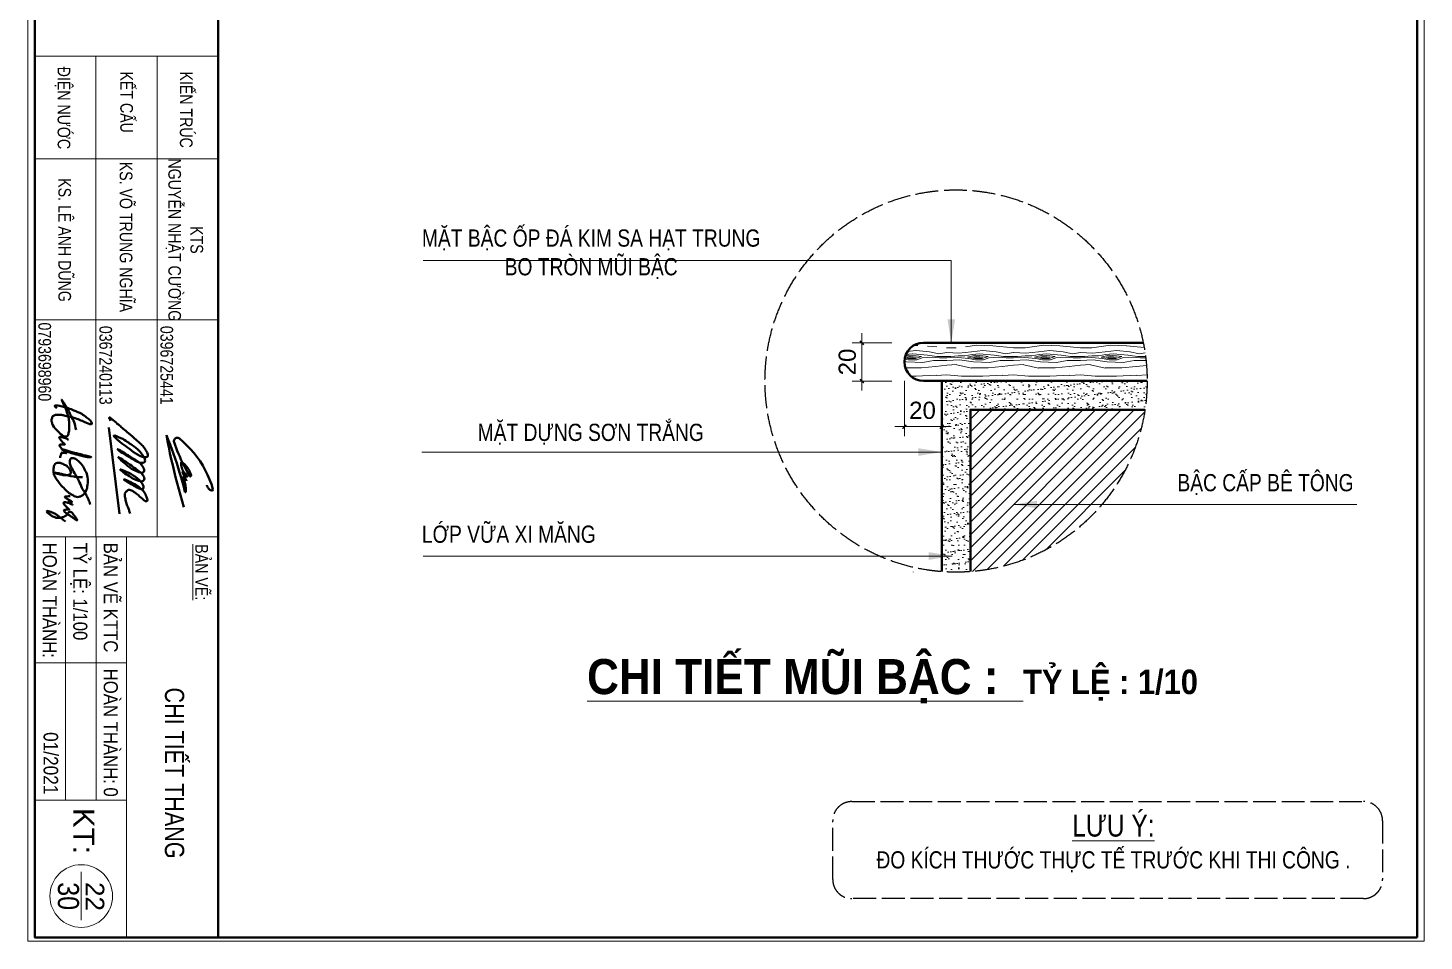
# Model space of a CAD drawing. Header units: inches. Extents: x 921646 to 2157952, y -92667 to 262089.
# Drawn here: x 2027930 to 2042544, y 17648 to 27203 of the extents above; entities that cross this region are included whole.
import ezdxf
from ezdxf.enums import TextEntityAlignment as Align

# ---------------------------------------------------------------- set-up
doc = ezdxf.new("R2010")
doc.units = ezdxf.units.IN
doc.header["$MEASUREMENT"] = 0
doc.linetypes.add('ACAD_ISO02W100', pattern=[15, 12, -3])
doc.layers.get('0').update_dxf_attribs({"lineweight": 9})
doc.layers.get('DEFPOINTS').update_dxf_attribs({"lineweight": 9})
doc.layers.add('02-TEXT', color=7, linetype='Continuous')
for name, color, linetype, lineweight in [('13 TRICH DAN', 134, 'Continuous', 9), ('15 TEXT', 134, 'Continuous', 15), ('16 TRICH CHI TIET', 100, 'ACAD_ISO02W100', 25), ('4 TUONG', 255, 'Continuous', 40), ('8 HATCH VAT LIEU', 251, 'Continuous', 15), ('Cp Net Manh 0.15', 8, 'Continuous', 15), ('Cp Net Thep 0.40', 2, 'Continuous', 40), ('Cp Text 0.15', 3, 'Continuous', 15), ('dim', 252, 'Continuous', 9), ('HATCH', 244, 'Continuous', 0)]:
    doc.layers.add(name, color=color, linetype=linetype, lineweight=lineweight)
doc.styles.add('C', font='VHARIAL.TTF')
doc.styles.add('CHU', font='arial.ttf')
doc.styles.add('IN', font='VHARIAL.TTF')
doc.dimstyles.new('@20', dxfattribs={"dimtxt": 200, "dimasz": 100, "dimexe": 100, "dimexo": 0, "dimgap": 100, "dimtad": 1, "dimdec": 0, "dimlfac": 0.2, "dimzin": 9, "dimdsep": 46, "dimtxsty": 'CHU', "dimblk": 'ARCHTICK', "dimcen": 0.09, "dimdle": 100, "dimclrd": 251, "dimclre": 251, "dimclrt": 7, "dimadec": 0, "dimazin": 0, "dimtfac": 1, "dimtdec": 0, "dimtix": 1, "dimtofl": 0, "dimtmove": 2, "dimatfit": 3, "dimfxl": 500, "dimtolj": 1, "dimtzin": 0, "dimlwd": 13, "dimlwe": 13, "dimarcsym": 0})
doc.dimstyles.new('VJC10', dxfattribs={"dimtxt": 200, "dimasz": 100, "dimexe": 100, "dimexo": 0, "dimgap": 60, "dimtad": 1, "dimdec": 0, "dimlfac": 0.1, "dimzin": 9, "dimdsep": 46, "dimtxsty": 'CHU', "dimblk": 'ARCHTICK', "dimcen": 0.09, "dimdle": 100, "dimclrd": 251, "dimclre": 251, "dimclrt": 3, "dimadec": 0, "dimazin": 0, "dimtfac": 1, "dimtdec": 0, "dimtix": 1, "dimtmove": 2, "dimatfit": 3, "dimfxl": 500, "dimtolj": 1, "dimtzin": 0, "dimlwd": 13, "dimlwe": 13, "dimarcsym": 0})

# ---------------------------------------------------------------- blocks, each defined once
blk = doc.blocks.new('_ArchTick')
at = {"layer": 'dim', "const_width": 0.15}
blk.add_lwpolyline([(0.2, 0.2), (-0.2, -0.2)], dxfattribs=at)
blk = doc.blocks.new('*D136')
at = {"layer": 'DEFPOINTS', "color": 0, "transparency": 16777216}
for p in [(2036659, 23908), (2036974, 23908), (2036974, 23508)]:
    blk.add_point(p, dxfattribs=at)
at = {"layer": 'dim', "color": 251, "lineweight": 13, "transparency": 16777216}
for p, q in [((2036659, 23408), (2036659, 24008)), ((2036974, 23908), (2036559, 23908)), ((2036974, 23508), (2036559, 23508))]:
    blk.add_line(p, q, dxfattribs=at)
at = {"layer": 'dim', "color": 251, "lineweight": 13, "transparency": 16777216, "xscale": 100, "yscale": 100, "zscale": 100}
for p, rotation in [((2036659, 23908), 90), ((2036659, 23508), 270)]:
    blk.add_blockref('_ArchTick', p, dxfattribs=dict(at, rotation=rotation))
at = {"layer": 'dim', "color": 3, "transparency": 16777216, "insert": (2036507, 23708), "char_height": 180, "attachment_point": 5, "rotation": 90, "style": 'CHU'}
blk.add_mtext('\\A1;20', dxfattribs=at)
blk = doc.blocks.new('*D137')
at = {"layer": 'DEFPOINTS', "color": 0, "transparency": 16777216}
for p in [(2037105, 23509), (2037495, 23509), (2037105, 23031)]:
    blk.add_point(p, dxfattribs=at)
at = {"layer": 'dim', "color": 251, "lineweight": 13, "transparency": 16777216}
for p, q in [((2037105, 23509), (2037105, 22931)), ((2037495, 23509), (2037495, 22931)), ((2037595, 23031), (2037005, 23031))]:
    blk.add_line(p, q, dxfattribs=at)
at = {"layer": 'dim', "color": 251, "lineweight": 13, "transparency": 16777216, "xscale": 100, "yscale": 100, "zscale": 100, "rotation": 180}
blk.add_blockref('_ArchTick', (2037105, 23031), dxfattribs=at)
at = {"layer": 'dim', "color": 251, "lineweight": 13, "transparency": 16777216, "xscale": 100, "yscale": 100, "zscale": 100}
blk.add_blockref('_ArchTick', (2037495, 23031), dxfattribs=at)
at = {"layer": 'dim', "color": 3, "transparency": 16777216, "insert": (2037294, 23201), "char_height": 180, "attachment_point": 5, "style": 'CHU'}
blk.add_mtext('\\A1;20', dxfattribs=at)
blk = doc.blocks.new('Khung Ht dep')
for p, q in [((17870, 4392), (17870, 1792)), ((19329, 4392), (19329, 1792)), ((21612, 4392), (21612, 1792)), ((24693, 4392), (24693, 1792)), ((17870, 3525), (24693, 3525)), ((24693, 3092), (30380, 3092)), ((17870, 2658), (24693, 2658))]:
    blk.add_line(p, q)
at = {"ltscale": 100}
blk.add_line((29447, 2449), (30135, 2449), dxfattribs=at)
blk.add_circle((29791, 2449), 445, dxfattribs=at)
at = {"layer": 'Cp Net Thep 0.40', "color": 106}
blk.add_line((3162, 4392), (30380, 4392), dxfattribs=at)
at = {"layer": 'Cp Net Thep 0.40'}
for p, q in [((23620, 4135), (23682, 4174)), ((23682, 4174), (23746, 4209)), ((23746, 4209), (23811, 4242)), ((23811, 4242), (23878, 4271)), ((23878, 4271), (23946, 4297)), ((23946, 4297), (24016, 4319)), ((23959, 4230), (23967, 4233)), ((23967, 4233), (23976, 4236)), ((23976, 4236), (23984, 4240)), ((23984, 4240), (23991, 4245)), ((23991, 4245), (23999, 4250)), ((23999, 4250), (24006, 4255)), ((24006, 4255), (24012, 4262)), ((24012, 4262), (24019, 4268)), ((24016, 4319), (24019, 4320)), ((24019, 4320), (24021, 4320)), ((24019, 4268), (24024, 4275)), ((24021, 4320), (24024, 4319)), ((24024, 4319), (24027, 4318)), ((24024, 4275), (24029, 4283)), ((24027, 4318), (24030, 4317)), ((24029, 4283), (24033, 4291)), ((24030, 4317), (24032, 4315)), ((24032, 4315), (24034, 4313)), ((24033, 4291), (24037, 4299)), ((24034, 4313), (24036, 4310)), ((24036, 4310), (24037, 4308)), ((24037, 4308), (24037, 4305)), ((24037, 4305), (24038, 4302)), ((24038, 4302), (24037, 4299)), ((23395, 3950), (23448, 4000)), ((23448, 4000), (23503, 4048)), ((23503, 4048), (23560, 4093)), ((23560, 4093), (23620, 4135)), ((23733, 3971), (23717, 3960)), ((23750, 3980), (23733, 3971)), ((23767, 3989), (23750, 3980)), ((23753, 3944), (23792, 3965)), ((23785, 3996), (23767, 3989)), ((23803, 4003), (23785, 3996)), ((23792, 3965), (23830, 3987)), ((23822, 4008), (23803, 4003)), ((23822, 4008), (23819, 4007)), ((23825, 4008), (23822, 4008)), ((23827, 4008), (23825, 4008)), ((23830, 4006), (23827, 4008)), ((23832, 4005), (23830, 4006)), ((23830, 3987), (23832, 3989)), ((23834, 4002), (23832, 4005)), ((23832, 3989), (23834, 3991)), ((23835, 4000), (23834, 4002)), ((23834, 3991), (23835, 3994)), ((23836, 3997), (23835, 4000)), ((23835, 3994), (23836, 3997)), ((23288, 3823), (23286, 3813)), ((23286, 3813), (23287, 3803)), ((23287, 3803), (23290, 3793)), ((23292, 3833), (23288, 3823)), ((23290, 3793), (23295, 3785)), ((23297, 3842), (23292, 3833)), ((23295, 3785), (23302, 3777)), ((23297, 3842), (23345, 3897)), ((23302, 3777), (23310, 3771)), ((23310, 3771), (23319, 3767)), ((23319, 3767), (23329, 3765)), ((23339, 3765), (23349, 3767)), ((23345, 3897), (23395, 3950)), ((23349, 3767), (23391, 3781)), ((23391, 3781), (23432, 3797)), ((23432, 3797), (23473, 3813)), ((23473, 3813), (23514, 3830)), ((23580, 3781), (23513, 3758)), ((23514, 3830), (23555, 3847)), ((23555, 3847), (23595, 3865)), ((23647, 3804), (23580, 3781)), ((23595, 3865), (23635, 3884)), ((23634, 3876), (23633, 3874)), ((23633, 3874), (23634, 3872)), ((23635, 3879), (23634, 3877)), ((23634, 3877), (23634, 3876)), ((23634, 3872), (23634, 3871)), ((23634, 3871), (23635, 3869)), ((23635, 3884), (23641, 3887)), ((23641, 3887), (23635, 3879)), ((23635, 3869), (23636, 3868)), ((23636, 3868), (23637, 3867)), ((23637, 3867), (23639, 3866)), ((23639, 3866), (23640, 3866)), ((23640, 3866), (23642, 3866)), ((23641, 3887), (23675, 3903)), ((23646, 3894), (23641, 3887)), ((23642, 3866), (23660, 3867)), ((23642, 3866), (23644, 3866)), ((23659, 3909), (23646, 3894)), ((23714, 3825), (23647, 3804)), ((23672, 3923), (23659, 3909)), ((23660, 3867), (23678, 3869)), ((23686, 3936), (23672, 3923)), ((23675, 3903), (23714, 3923)), ((23678, 3869), (23696, 3872)), ((23678, 3747), (23763, 3768)), ((23701, 3949), (23686, 3936)), ((23696, 3872), (23714, 3877)), ((23717, 3960), (23701, 3949)), ((23714, 3923), (23753, 3944)), ((23714, 3877), (23731, 3882)), ((23782, 3846), (23714, 3825)), ((23731, 3882), (23748, 3889)), ((23748, 3889), (23765, 3896)), ((23763, 3768), (23848, 3789)), ((23765, 3896), (23772, 3900)), ((23769, 3896), (23768, 3895)), ((23768, 3895), (23768, 3893)), ((23768, 3893), (23768, 3892)), ((23768, 3892), (23768, 3891)), ((23768, 3891), (23769, 3890)), ((23772, 3900), (23769, 3896)), ((23769, 3890), (23769, 3889)), ((23769, 3889), (23770, 3888)), ((23770, 3888), (23772, 3887)), ((23772, 3900), (23781, 3905)), ((23773, 3902), (23772, 3900)), ((23772, 3887), (23773, 3887)), ((23778, 3908), (23773, 3902)), ((23773, 3887), (23774, 3887)), ((23774, 3887), (23775, 3887)), ((23775, 3887), (23777, 3887)), ((23777, 3887), (23787, 3891)), ((23783, 3913), (23778, 3908)), ((23781, 3905), (23797, 3914)), ((23849, 3866), (23782, 3846)), ((23787, 3919), (23783, 3913)), ((23793, 3924), (23787, 3919)), ((23787, 3891), (23798, 3895)), ((23798, 3929), (23793, 3924)), ((23797, 3914), (23812, 3924)), ((23803, 3934), (23798, 3929)), ((23798, 3895), (23808, 3899)), ((23809, 3938), (23803, 3934)), ((23808, 3899), (23818, 3904)), ((23815, 3943), (23809, 3938)), ((23812, 3924), (23826, 3936)), ((23821, 3947), (23815, 3943)), ((23818, 3904), (23828, 3908)), ((23827, 3951), (23821, 3947)), ((23826, 3936), (23840, 3948)), ((23834, 3954), (23827, 3951)), ((23828, 3908), (23839, 3913)), ((23835, 3955), (23834, 3954)), ((23836, 3955), (23835, 3955)), ((23837, 3956), (23836, 3955)), ((23838, 3955), (23837, 3956)), ((23838, 3900), (23837, 3899)), ((23837, 3899), (23837, 3898)), ((23837, 3898), (23837, 3897)), ((23837, 3897), (23837, 3897)), ((23837, 3897), (23837, 3896)), ((23837, 3896), (23838, 3895)), ((23839, 3955), (23838, 3955)), ((23843, 3904), (23838, 3900)), ((23838, 3900), (23838, 3900)), ((23838, 3895), (23839, 3894)), ((23838, 3895), (23838, 3895)), ((23840, 3954), (23839, 3955)), ((23839, 3913), (23849, 3918)), ((23839, 3894), (23840, 3894)), ((23841, 3953), (23840, 3954)), ((23840, 3948), (23841, 3949)), ((23840, 3894), (23841, 3894)), ((23841, 3952), (23841, 3953)), ((23841, 3951), (23841, 3952)), ((23841, 3950), (23841, 3951)), ((23841, 3949), (23841, 3950)), ((23841, 3894), (23857, 3900)), ((23841, 3894), (23842, 3894)), ((23847, 3908), (23843, 3904)), ((23852, 3912), (23847, 3908)), ((23848, 3789), (23933, 3811)), ((23849, 3918), (23859, 3923)), ((23917, 3885), (23849, 3866)), ((23857, 3916), (23852, 3912)), ((23862, 3920), (23857, 3916)), ((23857, 3900), (23874, 3906)), ((23859, 3923), (23869, 3928)), ((23867, 3924), (23862, 3920)), ((23872, 3928), (23867, 3924)), ((23869, 3928), (23878, 3934)), ((23877, 3931), (23872, 3928)), ((23874, 3906), (23891, 3911)), ((23882, 3935), (23877, 3931)), ((23878, 3934), (23888, 3939)), ((23887, 3938), (23882, 3935)), ((23892, 3942), (23887, 3938)), ((23888, 3939), (23898, 3945)), ((23891, 3911), (23908, 3916)), ((23898, 3945), (23892, 3942)), ((23908, 3916), (23926, 3920)), ((23985, 3903), (23917, 3885)), ((23926, 3920), (23943, 3924)), ((23933, 3811), (24017, 3834)), ((23943, 3924), (23960, 3927)), ((23960, 3927), (23978, 3930)), ((23978, 3930), (23996, 3932)), ((24054, 3920), (23985, 3903)), ((23996, 3932), (24013, 3934)), ((24013, 3934), (24031, 3935)), ((24017, 3834), (24102, 3857)), ((24031, 3935), (24049, 3936)), ((24049, 3936), (24051, 3936)), ((24051, 3936), (24052, 3935)), ((24052, 3935), (24054, 3935)), ((24054, 3935), (24055, 3933)), ((24055, 3921), (24054, 3920)), ((24055, 3933), (24057, 3932)), ((24056, 3923), (24055, 3921)), ((24057, 3925), (24056, 3923)), ((24057, 3932), (24057, 3930)), ((24057, 3930), (24058, 3928)), ((24058, 3926), (24057, 3925)), ((24058, 3928), (24058, 3926)), ((24102, 3857), (24186, 3882)), ((24186, 3882), (24270, 3907)), ((23315, 3683), (23250, 3657)), ((23250, 3657), (23336, 3673)), ((23381, 3709), (23315, 3683)), ((23329, 3765), (23339, 3765)), ((23336, 3673), (23422, 3690)), ((23447, 3734), (23381, 3709)), ((23422, 3690), (23507, 3708)), ((23513, 3758), (23447, 3734)), ((23507, 3708), (23593, 3727)), ((23593, 3727), (23678, 3747)), ((23140, 2839), (24368, 2993))]:
    blk.add_line(p, q, dxfattribs=at)
at = {"layer": 'Cp Net Thep 0.40', "color": 106, "flags": 128}
blk.add_lwpolyline([(30380, 21415), (30380, 1792), (3162, 1792), (3162, 21415)], close=True, dxfattribs=at)
at = {"layer": 'Cp Net Thep 0.40'}
for points, knots in [([(23048, 2865), (23027, 2855), (22967, 2827), (23089, 2961), (23141, 3026), (23235, 3131), (23301, 3212), (23365, 3283), (23407, 3328), (23451, 3358), (23487, 3381), (23521, 3395), (23561, 3395), (23568, 3339), (23546, 3285), (23502, 3202), (23420, 3102), (23362, 3014), (23226, 2858), (23293, 3025), (23338, 3094), (23401, 3184), (23458, 3266), (23532, 3317), (23579, 3355), (23637, 3358), (23649, 3299), (23615, 3216), (23554, 3120), (23507, 3035), (23410, 2909), (23518, 3089), (23577, 3172), (23623, 3262), (23682, 3316), (23722, 3336), (23757, 3349), (23789, 3323), (23776, 3272), (23749, 3197), (23690, 3105), (23495, 2886), (23657, 3127), (23724, 3218), (23777, 3295), (23829, 3335), (23885, 3357), (23912, 3305), (23897, 3260), (23876, 3200), (23828, 3122), (23678, 2900), (23820, 3214), (23906, 3293), (23963, 3333), (24034, 3335), (23994, 3240), (23959, 3185), (23849, 2992), (23925, 3183), (23976, 3254), (24039, 3333), (24101, 3366), (24142, 3383), (24187, 3393), (24190, 3353), (24150, 3318), (24111, 3267), (24064, 3217), (24041, 3171), (24013, 3123), (24050, 3090), (24084, 3061), (24143, 3072), (24204, 3086), (24264, 3106), (24315, 3128), (24348, 3136), (24364, 3141)], [0, 0, 0, 0, 51.710473, 147.461102, 304.551356, 404.767039, 546.940695, 624.788455, 689.478259, 731.080875, 784.561777, 815.459374, 843.390665, 888.114665, 947.720955, 1025.419846, 1169.483132, 1311.324045, 1427.165376, 1532.24979, 1636.747447, 1723.463988, 1850.957465, 1937.328975, 1988.752564, 2035.817621, 2074.578669, 2138.526707, 2310.868321, 2393.623073, 2474.71882, 2623.349347, 2707.399684, 2840.695322, 2906.201923, 2943.287014, 2977.221315, 3009.00854, 3044.265978, 3119.745514, 3247.13431, 3428.959357, 3621.362754, 3725.903667, 3830.193707, 3882.172824, 3930.050327, 3980.285684, 4014.172464, 4073.273477, 4165.999081, 4325.177942, 4566.136162, 4687.47574, 4728.64301, 4781.585804, 4834.609694, 4950.479045, 5086.399486, 5189.656801, 5331.497266, 5415.50268, 5481.733535, 5534.311929, 5562.397061, 5589.820556, 5622.057586, 5719.025691, 5783.787922, 5823.887591, 5879.16188, 5920.709372, 5954.25218, 6012.052625, 6082.250546, 6148.662441, 6199.929772, 6249.335308, 6249.335308, 6249.335308, 6249.335308]), ([(22867, 2100), (22864, 2097), (22858, 2090), (22847, 2081), (22839, 2075), (22827, 2069), (22829, 2088), (22829, 2106), (22833, 2132), (22838, 2164), (22853, 2205), (22868, 2269), (22905, 2354), (22938, 2448), (22993, 2518), (23032, 2569), (23062, 2593), (23087, 2604), (23098, 2587), (23086, 2543), (23057, 2485), (23023, 2402), (22993, 2317), (22978, 2236), (22962, 2172), (22963, 2126), (22957, 2089), (22970, 2064), (22977, 2039), (23005, 2035), (23033, 2026), (23069, 2031), (23134, 2049), (23191, 2119), (23259, 2174), (23273, 2227), (23264, 2262), (23221, 2268), (23168, 2282), (23096, 2278), (23019, 2274), (22922, 2245), (22868, 2227), (22721, 2158), (22812, 2211), (22876, 2258), (22984, 2308), (23068, 2353), (23137, 2368), (23173, 2375)], [0, 0, 0, 0, 13.195619, 28.067532, 40.387153, 47.476101, 58.9671, 78.072193, 111.927883, 133.823251, 175.228045, 243.170918, 332.158683, 452.221605, 537.075219, 601.082379, 639.224936, 658.085394, 668.241482, 690.301471, 787.641594, 866.303336, 957.879981, 1058.626494, 1113.601905, 1154.367944, 1197.553444, 1218.470011, 1241.195908, 1268.27687, 1293.377523, 1329.913768, 1376.025481, 1492.001749, 1592.984356, 1625.868514, 1653.4531, 1687.775156, 1742.133602, 1823.505494, 1897.55924, 1978.965745, 2101.574383, 2188.932234, 2200.956226, 2378.325866, 2453.964839, 2553.606175, 2663.097111, 2663.097111, 2663.097111, 2663.097111]), ([(23318, 2270), (23312, 2263), (23294, 2241), (23284, 2203), (23279, 2167), (23277, 2149), (23281, 2133), (23296, 2142), (23310, 2150), (23328, 2162), (23346, 2182), (23363, 2193), (23384, 2226), (23383, 2190), (23384, 2173), (23382, 2153), (23387, 2140), (23402, 2140), (23417, 2153), (23444, 2168), (23480, 2238), (23514, 2330), (23543, 2455), (23561, 2511), (23566, 2613), (23546, 2546), (23539, 2496), (23507, 2400), (23493, 2310), (23464, 2230), (23453, 2195), (23450, 2166), (23466, 2198), (23477, 2210), (23486, 2229), (23507, 2244), (23500, 2220), (23499, 2205), (23499, 2187), (23497, 2166), (23524, 2165), (23543, 2149), (23563, 2149), (23573, 2149)], [0, 0, 0, 0, 26.407278, 83.542263, 114.557292, 134.094803, 142.102859, 153.635787, 172.54052, 194.993385, 219.064193, 248.1547, 270.915111, 288.901392, 318.971016, 336.948775, 345.260726, 356.167164, 375.249038, 405.052406, 444.709346, 604.36234, 713.243198, 797.769891, 850.740331, 877.165884, 947.835109, 1033.18455, 1164.79583, 1225.648147, 1282.282785, 1284.827302, 1303.35697, 1333.459371, 1357.161168, 1370.367698, 1383.615977, 1406.029269, 1424.40626, 1439.160992, 1459.190605, 1487.209139, 1516.083468, 1516.083468, 1516.083468, 1516.083468]), ([(23849, 2468), (23848, 2450), (23846, 2407), (23834, 2311), (23813, 2221), (23790, 2129), (23790, 2102), (23779, 2066), (23796, 2089), (23797, 2116), (23811, 2165), (23821, 2217), (23816, 2260), (23808, 2296), (23773, 2305), (23740, 2290), (23708, 2271), (23685, 2239), (23666, 2207), (23647, 2169), (23642, 2131), (23641, 2089), (23672, 2065), (23714, 2055), (23764, 2055), (23824, 2060), (23872, 2101), (23939, 2137), (23995, 2199), (24064, 2256), (24094, 2318), (24131, 2370), (24129, 2425), (24098, 2479), (24041, 2526), (23950, 2540), (23849, 2547), (23756, 2509), (23674, 2467), (23619, 2409), (23577, 2360), (23572, 2282), (23671, 2285), (23744, 2327), (23825, 2373), (23906, 2422), (23990, 2450), (24061, 2499), (24127, 2535), (24185, 2560), (24221, 2571), (24232, 2574)], [0, 0, 0, 0, 56.382115, 126.371781, 290.429567, 345.042978, 388.331159, 402.812357, 412.95854, 446.446507, 498.45499, 556.956879, 605.198074, 631.136176, 658.44799, 699.558755, 736.098491, 770.286992, 814.997954, 849.236833, 896.182136, 930.171878, 966.094488, 1003.277065, 1060.292638, 1114.454223, 1179.656623, 1242.127489, 1341.032841, 1427.878598, 1508.614689, 1546.863637, 1614.569899, 1659.230534, 1732.047856, 1825.694893, 1931.818664, 2030.794185, 2122.24595, 2205.45075, 2267.989042, 2319.690373, 2390.946317, 2490.466257, 2591.541033, 2666.186819, 2775.547166, 2850.773912, 2924.987818, 3002.149058, 3037.826421, 3037.826421, 3037.826421, 3037.826421]), ([(24118, 2293), (24118, 2278), (24118, 2256), (24119, 2204), (24154, 2243), (24167, 2275), (24181, 2302), (24213, 2330), (24174, 2280), (24204, 2261), (24217, 2289), (24227, 2301), (24241, 2332), (24225, 2311), (24221, 2295), (24210, 2270), (24206, 2241), (24200, 2218), (24208, 2192), (24233, 2209), (24261, 2227), (24281, 2251), (24310, 2289), (24304, 2248), (24309, 2230), (24308, 2204), (24330, 2202), (24346, 2219), (24364, 2244), (24386, 2279), (24409, 2317), (24435, 2351), (24452, 2369), (24463, 2400), (24426, 2377), (24404, 2361), (24373, 2334), (24348, 2318), (24337, 2296), (24338, 2272), (24359, 2260), (24382, 2246), (24403, 2218), (24419, 2178), (24427, 2136), (24422, 2093), (24409, 2054), (24388, 2017), (24359, 1988), (24349, 1958), (24321, 1956), (24333, 1989), (24339, 2018), (24355, 2062), (24380, 2104), (24409, 2138), (24442, 2178), (24461, 2206), (24475, 2226)], [0, 0, 0, 0, 50.939403, 76.354963, 108.065557, 148.865754, 195.223711, 204.727523, 250.89264, 261.806989, 290.897027, 311.535171, 331.987888, 343.220508, 366.940765, 390.794433, 420.92424, 452.558432, 468.406064, 479.882438, 525.579601, 572.000511, 593.932623, 619.737879, 646.259923, 665.383245, 681.327226, 699.021732, 732.034368, 776.102594, 821.727815, 865.557545, 897.588151, 913.164859, 930.334687, 984.118384, 1021.783966, 1048.983309, 1069.640366, 1094.648763, 1110.765692, 1136.712801, 1176.107308, 1212.717527, 1267.039898, 1302.177495, 1339.941354, 1390.949997, 1427.119215, 1464.273112, 1473.856247, 1496.44566, 1534.430774, 1579.520005, 1629.757525, 1682.283947, 1712.727011, 1785.309544, 1785.309544, 1785.309544, 1785.309544])]:
    blk.add_open_spline(points, degree=3, knots=knots, dxfattribs=at)
at = {"layer": 'Cp Text 0.15', "color": 7}
for p, q in [((26480, 1792), (26480, 3092)), ((28430, 3092), (28430, 1792)), ((24693, 2659), (28430, 2659)), ((24693, 2226), (28430, 2226))]:
    blk.add_line(p, q, dxfattribs=at)
at = {"layer": 'DEFPOINTS', "ltscale": 100}
blk.add_lwpolyline([(30430, 1692), (30430, 21515), (1912, 21515), (1912, 1692)], close=True, dxfattribs=at)
at = {"ltscale": 100, "style": 'IN', "width": 0.85}
blk.add_text('30', height=300, dxfattribs=at).set_placement((29991, 2117, -32416), align=Align.RIGHT)
at = {"layer": 'Cp Text 0.15', "color": 7, "ltscale": 100, "style": 'IN', "width": 0.8}
for s, p in [('kts', (20478, 3999)), ('NGUYÔN NHËT C¦êNG', (20478, 3685)), ('0396725441', (22258, 3573)), ('ks. Vâ TRUNG NGHÜA', (20436, 2995)), ('0367240113', (22258, 2706)), ('ks. L£ ANH DòNG', (20481, 2124)), ('0793698960', (22210, 1840))]:
    blk.add_text(s, height=180, dxfattribs=at).set_placement(p, align=Align.CENTER)
at = {"layer": 'Cp Text 0.15', "color": 7, "ltscale": 100, "style": 'IN'}
for s, height, width, p in [('%%ub¶n vÏ:', 180, 0.8, (24799, 4069)), ('KIÕN TRóC', 180, 0.8, (18088, 3849)), ('KÕT CÊU', 180, 0.8, (18088, 3003)), ('b¶n vÏ KTTC', 200, 0.85, (24776, 2768)), ('HOµN THµNH:', 200, 0.85, (26564, 2768)), ('tû lÖ: 1/100', 200, 0.85, (24776, 2335)), ('§IÖN N¦íC', 180, 0.8, (18020, 2113)), ('hoµn thµnh:', 200, 0.85, (24776, 1902))]:
    blk.add_text(s, height=height, dxfattribs=dict(at, width=width)).set_placement(p)
at = {"layer": 'Cp Text 0.15', "color": 7, "ltscale": 100, "style": 'IN', "width": 0.85}
for s, height, p in [('0', 200, (28382, 2768)), ('01/2021', 206.1, (28349, 1914))]:
    blk.add_text(s, height=height, dxfattribs=at).set_placement(p, align=Align.RIGHT)
at = {"layer": 'Cp Text 0.15', "color": 7, "ltscale": 100, "style": 'IN'}
blk.add_text('Kt:', height=300, dxfattribs=at).set_placement((28868, 2335), align=Align.CENTER)

msp = doc.modelspace()

# ---------------------------------------------------------------- hatches: boundary and pattern name
at = {"layer": 'HATCH'}
h = msp.add_hatch(dxfattribs=at)
h.set_pattern_fill('WOOD8', color=256, scale=2865.419239, style=0, pattern_type=2)
h.set_pattern_definition([(349.6952, (1967060.79, 652.78), (4200.000673, -699.996413), [78.262, -7747.975]), (0, (1967137.8, 638.8), (700, 700), [77, -623]), (18.4349, (1967214.79, 638.78), (1400.0003, 699.9989), [66.4076, -2147.186]), (172.875, (1967277.79, 659.78), (4900.00027, -699.9988), [56.436, -5587.1445]), (174.8056, (1967221.79, 666.78), (7000.00047, -699.996657), [77.318, -7654.435]), (194.0362, (1967144.79, 673.78), (-2100.0004, -699.99864), [86.585, -2799.5884]), (9.4623, (1967116.79, 652.78), (3500.00054, 699.9987), [42.5796, -4215.3545]), (353.6598, (1967158.79, 659.78), (-5599.99958, 700.001105), [63.388, -6275.3817]), (185.7106, (1967221.79, 652.78), (-6299.999596, -700.00092), [70.3493, -6964.564]), (168.6901, (1967151.79, 645.78), (2800.00053, -699.99834), [35.693, -3533.62]), (354.8056, (1966997.79, 645.78), (-7000.00047, 699.996657), [77.318, -7654.435]), (348.6901, (1967074.79, 638.78), (-2800.00053, 699.99834), [71.386, -3497.927]), (0, (1967144.8, 624.8), (700, 700), [84, -616]), (20.556, (1967228.79, 624.78), (3500.00129, 1399.9972), [59.808, -5920.995]), (3.8141, (1967284.79, 645.78), (9799.99954, 700.004287), [105.233, -10418.074]), (354.8056, (1967389.79, 652.78), (-7000.00047, 699.996657), [77.318, -7654.435]), (0, (1967466.8, 645.8), (700, 700), [77, -623]), (5.1944, (1966843.79, 645.78), (7000.00047, 699.996657), [77.318, -7654.435]), (354.8056, (1966920.79, 652.78), (-7000.00047, 699.996657), [77.318, -7654.435]), (0, (1966843.8, 659.8), (700, 700), [42, -658]), (5.1944, (1966885.79, 659.78), (7000.00047, 699.996657), [77.318, -7654.435]), (0, (1966962.8, 666.8), (700, 700), [70, -630]), (10.3048, (1967032.79, 666.78), (-4200.000673, -699.996413), [78.262, -7747.975]), (5.1944, (1967109.79, 680.78), (7000.00047, 699.996657), [77.318, -7654.435]), (354.8056, (1967186.79, 687.78), (-7000.00047, 699.996657), [77.318, -7654.435]), (354.8056, (1967263.79, 680.78), (-7000.00047, 699.996657), [77.318, -7654.435]), (351.8699, (1967340.79, 673.78), (-4199.99984, 699.99955), [98.995, -4850.752]), (0, (1967438.8, 659.8), (700, 700), [105, -595]), (347.4712, (1967410.79, 239.78), (3500.000224, -699.99972), [64.5365, -6389.1443]), (354.2894, (1967473.79, 225.78), (-6299.999596, 700.00092), [70.3493, -6964.564]), (8.1301, (1967410.79, 239.78), (4199.99984, 699.99955), [49.498, -4900.25]), (9.4623, (1967459.79, 246.78), (3500.00054, 699.9987), [85.1585, -4172.775]), (0, (1966843.8, 260.8), (700, 700), [84, -616]), (350.5377, (1966927.79, 260.78), (-3500.00054, 699.9987), [42.5796, -4215.3545]), (201.8014, (1966969.79, 253.78), (2100.0002, 699.99994), [37.6964, -3731.919]), (192.9946, (1966934.79, 239.78), (6300.000537, 1399.998304), [93.392, -9245.773]), (352.875, (1967487.79, 239.78), (-4900.00027, 699.9988), [56.436, -5587.1445]), (7.125, (1967487.79, 239.78), (4900.00027, 699.9988), [56.436, -5587.1445]), (0, (1966843.8, 246.8), (700, 700), [56, -644]), (194.0362, (1966899.79, 246.78), (-2100.0004, -699.99864), [57.7234, -2828.451]), (356.6335, (1966997.79, 267.78), (-11199.999525, 700.007674), [119.206, -11801.365]), (357.7094, (1967116.79, 260.78), (-16800.00009, 699.997027), [175.14, -17338.8544]), (3.1798, (1967291.79, 253.78), (11900.000352, 699.99373), [126.1946, -12493.2353]), (9.4623, (1967417.79, 260.78), (3500.00054, 699.9987), [127.738, -4130.196]), (10.3048, (1966843.79, 197.78), (-4200.000673, -699.996413), [78.262, -7747.975]), (15.9454, (1966920.79, 211.78), (-2800.00009, -699.99992), [101.9214, -4994.1556]), (0, (1967018.8, 239.8), (700, 700), [91, -609]), (351.8699, (1967109.79, 239.78), (-4199.99984, 699.99955), [98.995, -4850.752]), (3.5763, (1967207.79, 225.78), (10500.000458, 699.993502), [112.2184, -11109.635]), (351.2538, (1967319.79, 232.78), (4899.999535, -700.002938), [92.0703, -9114.992]), (345.9638, (1967410.79, 218.78), (-2100.0004, 699.99864), [86.585, -2799.5884]), (0, (1967494.8, 197.8), (700, 700), [49, -651]), (174.8056, (1966997.79, 267.78), (7000.00047, -699.996657), [154.635, -7577.118]), (355.2364, (1966843.79, 309.78), (-7700.000662, 699.994073), [168.5824, -8260.534]), (0, (1967011.8, 295.8), (700, 700), [161, -539]), (4.0856, (1967172.79, 295.78), (9100.000104, 699.997293), [196.499, -9628.4685]), (0, (1967368.8, 309.8), (700, 700), [175, -525]), (7.125, (1966843.79, 162.78), (4900.00027, 699.9988), [169.3076, -5474.273]), (6.3402, (1967011.79, 183.78), (5599.99958, 700.001105), [126.7756, -6211.994]), (357.5104, (1967137.79, 197.78), (-15399.999636, 700.012506), [161.152, -15954.0584]), (353.4802, (1967298.789, 190.78), (-18199.9998536, 2099.9996677), [246.5946, -24412.8864]), (3.0128, (1966843.79, 617.78), (12600.000008, 700.002873), [133.184, -13185.2245]), (351.8699, (1966976.79, 624.78), (-4199.99984, 699.99955), [148.4924, -4801.255]), (357.6141, (1967123.79, 603.78), (-16100.000367, 699.987939), [168.1456, -16646.431]), (10.6197, (1967291.79, 596.78), (-7699.998883, -1400.005658), [113.9516, -11281.2224]), (0, (1967403.8, 617.8), (700, 700), [140, -560]), (356.8202, (1966843.79, 701.78), (-11900.000352, 699.99373), [126.1946, -12493.2353]), (6.009, (1966969.79, 694.78), (-6999.999826, -699.999522), [133.735, -13239.746]), (6.7098, (1967102.79, 708.78), (-6300.000698, -699.995717), [119.8204, -11862.249]), (354.2894, (1967221.79, 722.78), (-6299.999596, 700.00092), [140.6986, -6894.2146]), (347.9052, (1967361.79, 708.78), (-6299.99902, 1400.004713), [100.2246, -9922.25]), (9.4623, (1967459.79, 687.78), (3500.00054, 699.9987), [85.1585, -4172.775]), (3.8141, (1966843.79, 568.78), (9799.99954, 700.004287), [105.233, -10418.074]), (347.1957, (1966948.79, 575.78), (-9099.998493, 2100.005171), [157.927, -15634.7926]), (0, (1967102.8, 540.8), (700, 700), [175, -525]), (5.4403, (1967277.79, 540.78), (-7700.000219, -699.99536), [147.665, -14618.851]), (6.7098, (1967424.79, 554.78), (-6300.000698, -699.995717), [119.8204, -11862.249]), (0, (1966843.8, 750.8), (700, 700), [119, -581]), (8.1301, (1966962.79, 750.78), (4199.99984, 699.99955), [197.99, -4751.7575]), (357.6141, (1967158.79, 778.78), (-16100.000367, 699.987939), [168.1456, -16646.431]), (354.4725, (1967326.789, 771.78), (14700.0012036, -1399.989766), [218.0136, -21583.3625]), (6.8428, (1966843.79, 113.78), (-11899.999556, -1400.005599), [176.256, -17449.294]), (0, (1967018.8, 134.8), (700, 700), [196, -504]), (356.3478, (1967214.789, 134.78), (-21700.0006596, 1399.991109), [329.669, -32637.2837]), (0, (1966843.8, 358.8), (700, 700), [168, -532]), (4.7636, (1967011.79, 358.78), (7700.000662, 699.994073), [168.5824, -8260.534]), (358.1524, (1967179.789, 372.78), (-21000.000325, 699.996038), [217.1127, -21494.175]), (357.2737, (1967396.79, 365.78), (-14000.000206, 699.997212), [147.1666, -14569.4906]), (354.8056, (1966843.79, 470.78), (-7000.00047, 699.996657), [154.635, -7577.118]), (0, (1966997.8, 456.8), (700, 700), [224, -476]), (1.9092, (1967221.789, 456.78), (20299.999322, 700.016969), [210.117, -20801.5465]), (3.5763, (1967431.79, 463.78), (10500.000458, 699.993502), [112.2184, -11109.635])])
h.paths.add_polyline_path([(2039604.5, 23909.4), (2038484.7, 23909.4), (2038484.7, 23509.4), (2039645.1, 23509.4, 0.0503846)])
edge = h.paths.add_edge_path()
edge.add_arc((2037305.1, 23709.4), 200, 107.4576, 270)
edge.add_line((2037305.1, 23509.4), (2038484.7, 23509.4))
edge.add_line((2038484.7, 23509.4), (2038484.7, 23909.4))
edge.add_line((2038484.7, 23909.4), (2037745.1, 23909.4))
edge.add_line((2037745.1, 23909.4), (2037745.1, 23849.4))
edge.add_line((2037745.1, 23849.4), (2037645.1, 23849.4))
edge.add_line((2037645.1, 23849.4), (2037645.1, 23909.4))
edge.add_line((2037645.1, 23909.4), (2037545.1, 23909.4))
edge.add_line((2037545.1, 23909.4), (2037545.1, 23849.4))
edge.add_line((2037545.1, 23849.4), (2037445.1, 23849.4))
edge.add_line((2037445.1, 23849.4), (2037445.1, 23909.4))
edge.add_line((2037445.1, 23909.4), (2037345.1, 23909.4))
edge.add_line((2037345.1, 23909.4), (2037345.1, 23849.4))
edge.add_line((2037345.1, 23849.4), (2037245.1, 23849.4))
edge.add_line((2037245.1, 23849.4), (2037245.1, 23900.2))
at = {"layer": 'HATCH', "ltscale": 0.3}
h = msp.add_hatch(dxfattribs=at)
h.set_pattern_fill('AR-SAND', color=256, scale=8.186912, style=0)
h.set_pattern_definition([(37.5, (1183764.39, 473046.63), (-3.2000626, 97.8826475), [0, -77.216, 0, -86.36, 0, -82.55]), (7.5, (1183764.39, 473046.63), (89.904657, 143.36502), [0, -41.656, 0, -69.596, 0, -26.67]), (327.5, (1183701.9, 473046.63), (158.198474, 0.287437), [0, -25.4, 0, -91.44, 0, -119.38]), (317.5, (1183701.9, 473046.63), (152.71129, 44.585865), [0, -12.7, 0, -59.944, 0, -68.58])])
edge = h.paths.add_edge_path()
edge.add_line((2039622.5, 23208.4), (2037795.1, 23208.4))
edge.add_line((2037795.1, 23208.4), (2037795.1, 21514))
edge.add_arc((2037645.1, 23508.4), 2000, 270, 274.30122, ccw=False)
edge.add_arc((2037645.1, 23508.4), 2000, 265.69878, 270, ccw=False)
edge.add_line((2037495.1, 21514), (2037495.1, 23508.4))
edge.add_line((2037495.1, 23508.4), (2039645.1, 23508.4))
edge.add_arc((2037645.1, 23508.4), 2000, 351.37307, 360, ccw=False)
h = msp.add_hatch(dxfattribs=at)
h.set_pattern_fill('ANSI31', color=256, scale=122.803682, style=0)
h.set_pattern_definition([(45, (1966843.79, 113.78), (-67.35192, 67.35192), [])])
edge = h.paths.add_edge_path()
edge.add_line((2037795.1, 23208.4), (2039622.5, 23208.4))
edge.add_arc((2037645.1, 23508.4), 2000, 274.30231, 351.37198, ccw=False)
edge.add_line((2037795.1, 21514), (2037795.1, 23208.4))

# ---------------------------------------------------------------- linework, layer by layer
at = {"layer": '16 TRICH CHI TIET', "ltscale": 20}
msp.add_lwpolyline([(2036554.1, 19107.9), (2041909.6, 19107.9, -0.4142136), (2042109.6, 18907.9), (2042109.6, 18293, -0.4142136), (2041909.6, 18093), (2036554.1, 18093, -0.4142136), (2036354.1, 18293), (2036354.1, 18907.9, -0.4142136)], format="xyb", close=True, dxfattribs=at)
msp.add_circle((2037645.1, 23508.4), 2000, dxfattribs=at)
at = {"layer": '4 TUONG'}
msp.add_line((2037495.1, 23509.4), (2037495.1, 21514), dxfattribs=at)
msp.add_lwpolyline([(2039645.1, 23509.4), (2037305.1, 23509.4, -1), (2037305.1, 23909.4), (2037545.1, 23909.4)], format="xyb", dxfattribs=at)
for points in [[(2037545.1, 23909.4), (2037545.1, 23909.4), (2037345.1, 23909.4), (2037345.1, 23909.4), (2037445.1, 23909.4), (2037445.1, 23909.4), (2037545.1, 23909.4), (2037545.1, 23909.4), (2037645.1, 23909.4), (2037645.1, 23909.4), (2037745.1, 23909.4), (2037745.1, 23909.4), (2039604.5, 23909.4)], [(2037795.1, 21514), (2037795.1, 23208.4), (2039622.5, 23208.4)]]:
    msp.add_lwpolyline(points, dxfattribs=at)
at = {"layer": '8 HATCH VAT LIEU'}
msp.add_line((2037445.1, 23509.4), (2037845.1, 23509.4), dxfattribs=at)
msp.add_lwpolyline([(2037195.1, 21508.4), (2037195.1, 21511.1)], dxfattribs=at)

# ---------------------------------------------------------------- block references
at = {"layer": 'Cp Net Manh 0.15', "xscale": 0.737236949663151, "yscale": 0.737236949663151, "zscale": 0.737236949663151, "rotation": 270}
msp.add_blockref('Khung Ht dep', (2026682.7, 40082.8), dxfattribs=at)

# ---------------------------------------------------------------- texts
at = {"layer": '02-TEXT', "style": 'C'}
msp.add_text('22', height=194.4, rotation=270, dxfattribs=at).set_placement((2028534.5, 18114.9, -2150.8), align=Align.CENTER)
at = {"layer": '13 TRICH DAN', "char_height": 180, "attachment_point": 2, "style": 'IN'}
for s, insert in [('{\\fArial|b0|i0|c0|p34;\\W0.8;MẶT BẬC ỐP ĐÁ KIM SA HẠT TRUNG\\PBO TRÒN MŨI BẬC}', (2033825.6, 25094.5)), ('{\\fArial|b0|i0|c0|p34;\\W0.8;MẶT DỰNG SƠN TRẮNG}', (2033821.1, 23061.4)), ('{\\fArial|b0|i0|c0|p34;\\W0.8;BẬC CẤP BÊ TÔNG}', (2040884.3, 22534.9)), ('{\\fArial|b0|i0|c0|p34;\\W0.8;LỚP VỮA XI MĂNG}', (2032963.6, 21995.8)), ('{\\fArial|b0|i0|c0|p34;\\H1.2778x;\\W0.8;\\LLƯU Ý:\\H0.78261x;\\P\\lĐO KÍCH THƯỚC THỰC TẾ TRƯỚC KHI THI CÔNG .}', (2039292.4, 18971.7))]:
    msp.add_mtext(s, dxfattribs=dict(at, insert=insert))
at = {"layer": '13 TRICH DAN', "insert": (2029565.3, 19406.5), "char_height": 201.6, "attachment_point": 2, "rotation": 270, "style": 'IN'}
msp.add_mtext('{\\fArial|b0|i0|c0|p34;\\W0.8;CHI TIẾT THANG}', dxfattribs=at)
at = {"layer": '15 TEXT', "insert": (2036980.1, 20599.2), "char_height": 330.383, "width": 11023.696, "attachment_point": 2, "style": 'IN'}
msp.add_mtext('{\\fArial|b1|i0|c0|p34;\\H1.1111x;\\W0.9;\\LCHI TIẾT MŨI BẬC :\\l  \\H0.70001x;TỶ LỆ : 1/10}', dxfattribs=at)

# ---------------------------------------------------------------- dimensions: what is measured, and where the dimension line sits
at = {"layer": 'dim'}
dim = msp.add_linear_dim(base=(2036659.2, 23908.4), p1=(2036974, 23508.4), p2=(2036974, 23908.4), angle=90, text='20', dimstyle='VJC10', override={"dimtxt": 180, "dimlfac": 0.1}, dxfattribs=at)
dim.commit()
dim.dimension.update_dxf_attribs({"geometry": '*D136', "text_midpoint": (2036507.3, 23708.4)})
dim = msp.add_linear_dim(base=(2037105.1, 23031.3), p1=(2037495.1, 23509.4), p2=(2037105.1, 23509.4), angle=180, text='20', dimstyle='VJC10', override={"dimtxt": 180}, dxfattribs=at)
dim.commit()
dim.dimension.update_dxf_attribs({"geometry": '*D137', "text_midpoint": (2037294.4, 23200.6), "dimtype": 160})

# ---------------------------------------------------------------- leaders
at = {"layer": '13 TRICH DAN'}
for points in [[(2037595.1, 23909.4), (2037595.1, 24768.5), (2032068, 24768.5)], [(2037495.1, 22765.3), (2032051.6, 22765.3)], [(2038249.4, 22216.9), (2041838.8, 22216.9)], [(2037604.3, 21677.6), (2032068, 21677.6)]]:
    msp.add_leader(points, dimstyle='@20', override={"dimscale": 0.244292, "dimasz": 1000, "dimtad": 0}, dxfattribs=at)

doc.saveas('drawing.dxf')
